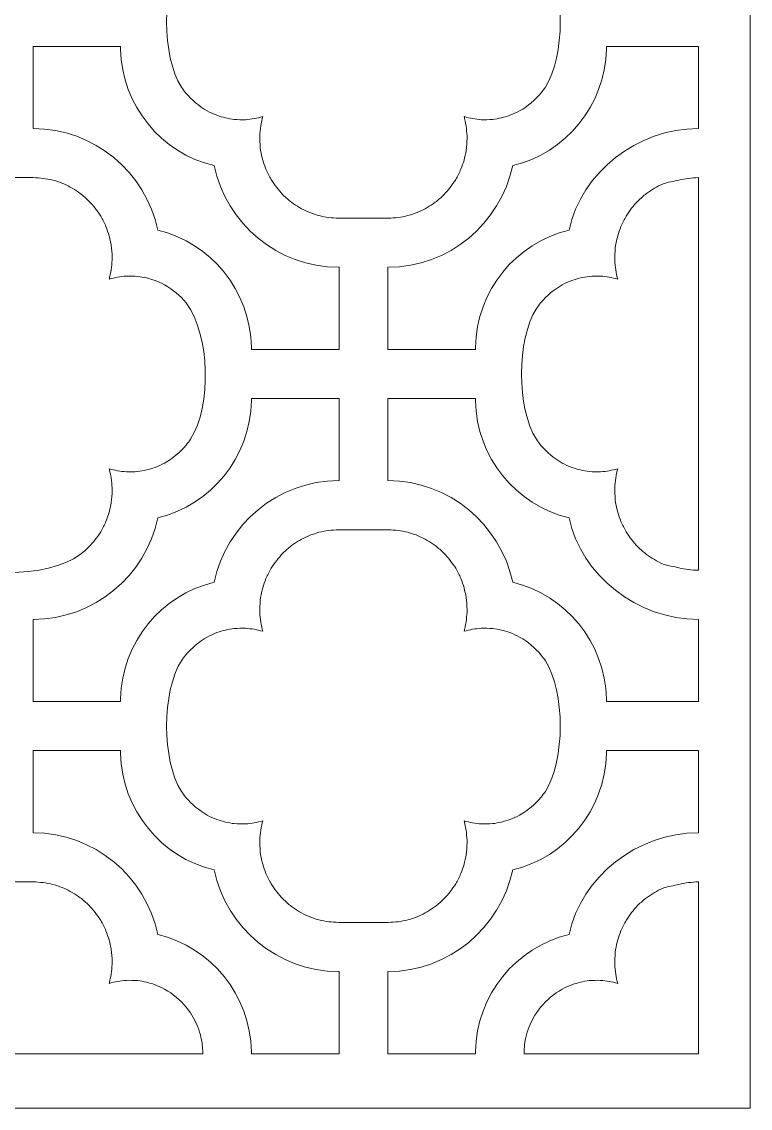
# Model space of a CAD drawing. Header units: centimetres. Extents: x 17.4 to 27.5, y -9.5 to 9.5.
# Drawn here: x 19.033 to 22.048, y -9.5 to -5.005 of the extents above; entities that cross this region are included whole.
import ezdxf

# ---------------------------------------------------------------- set-up
doc = ezdxf.new("R2010")
doc.units = ezdxf.units.CM
doc.header["$MEASUREMENT"] = 0
doc.layers.add('layer 1', color=7, linetype='Continuous')

msp = doc.modelspace()

# ---------------------------------------------------------------- linework, layer by layer
at = {"layer": 'layer 1', "color": 7, "lineweight": 9}
for points, knots in [([(17.37572, 9.5), (18.9331, 9.5), (20.4905, 9.5), (22.04787, 9.5), (22.04787, 9.5), (22.04787, 3.16666), (22.04787, -3.16667), (22.04787, -9.5), (22.04787, -9.5), (20.4905, -9.5), (18.9331, -9.5), (17.37572, -9.5), (17.37572, -9.5), (17.37572, -3.16667), (17.37572, 3.16666), (17.37572, 9.5)], [0, 0, 0, 0, 0.2, 0.2, 0.2, 0.2, 0.4, 0.4, 0.4, 0.4, 0.6, 0.6, 0.6, 0.6, 1, 1, 1, 1]), ([(21.20012, -4.73532), (21.20012, -4.73532), (21.20012, -4.73532), (21.20012, -4.73532), (21.20012, -4.73532), (21.19427, -4.72746), (21.18846, -4.7196), (21.18264, -4.71176), (21.18264, -4.71176), (21.15601, -4.6807), (21.1285, -4.6577), (21.09326, -4.63716), (21.09326, -4.63716), (21.08008, -4.63032), (21.06717, -4.62442), (21.05338, -4.61891), (21.05338, -4.61891), (21.02915, -4.61059), (21.00653, -4.60531), (20.98111, -4.60205), (20.98111, -4.60205), (20.96544, -4.60084), (20.95047, -4.60045), (20.93474, -4.60088), (20.93474, -4.60088), (20.90977, -4.60281), (20.88733, -4.60674), (20.86331, -4.6135), (20.86331, -4.6135), (20.8641, -4.61089), (20.86489, -4.60823), (20.86564, -4.60555), (20.86564, -4.60555), (20.87202, -4.5777), (20.87519, -4.55201), (20.87591, -4.52341), (20.87591, -4.52341), (20.87549, -4.50635), (20.87429, -4.49014), (20.87213, -4.47322), (20.87213, -4.47322), (20.86727, -4.44581), (20.86044, -4.42147), (20.8503, -4.39556), (20.8503, -4.39556), (20.84369, -4.38081), (20.83667, -4.36703), (20.82869, -4.35296), (20.82869, -4.35296), (20.81402, -4.32993), (20.79871, -4.31022), (20.78001, -4.29043), (20.78001, -4.29043), (20.76845, -4.27926), (20.75685, -4.26912), (20.74427, -4.25911), (20.74427, -4.25911), (20.72215, -4.24318), (20.7007, -4.23068), (20.67598, -4.21939), (20.67598, -4.21939), (20.66097, -4.21335), (20.64633, -4.20836), (20.6308, -4.20389), (20.6308, -4.20389), (20.60322, -4.19743), (20.57784, -4.19422), (20.54952, -4.19351), (20.54952, -4.19351), (20.5493, -4.19351), (20.54843, -4.19351), (20.54732, -4.19351), (20.54732, -4.19351), (20.54732, -4.19351), (20.34641, -4.19351), (20.34641, -4.19351), (20.34641, -4.19351), (20.34528, -4.19351), (20.34441, -4.19351), (20.34421, -4.19351), (20.34421, -4.19351), (20.31592, -4.19422), (20.29048, -4.19743), (20.26292, -4.20389), (20.26292, -4.20389), (20.24738, -4.20836), (20.23276, -4.21335), (20.21772, -4.21939), (20.21772, -4.21939), (20.19302, -4.23068), (20.17156, -4.24318), (20.14946, -4.25911), (20.14946, -4.25911), (20.13688, -4.26912), (20.12528, -4.27926), (20.1137, -4.29043), (20.1137, -4.29043), (20.09502, -4.31022), (20.07968, -4.32993), (20.06504, -4.35296), (20.06504, -4.35296), (20.05706, -4.36703), (20.05004, -4.38081), (20.04343, -4.39556), (20.04343, -4.39556), (20.03327, -4.42147), (20.02646, -4.44581), (20.0216, -4.47322), (20.0216, -4.47322), (20.01944, -4.49014), (20.01827, -4.50635), (20.01782, -4.52341), (20.01782, -4.52341), (20.01854, -4.55201), (20.02171, -4.5777), (20.02809, -4.60555), (20.02809, -4.60555), (20.02884, -4.60823), (20.02961, -4.61089), (20.03039, -4.6135), (20.03039, -4.6135), (20.00638, -4.60674), (19.98396, -4.60281), (19.95899, -4.60088), (19.95899, -4.60088), (19.94326, -4.60045), (19.92829, -4.60084), (19.91262, -4.60205), (19.91262, -4.60205), (19.8872, -4.60531), (19.86458, -4.61059), (19.84032, -4.61891), (19.84032, -4.61891), (19.82656, -4.62442), (19.81365, -4.63032), (19.80047, -4.63716), (19.80047, -4.63716), (19.76523, -4.6577), (19.73769, -4.6807), (19.71109, -4.71176), (19.71109, -4.71176), (19.70527, -4.7196), (19.69943, -4.72746), (19.69361, -4.73532), (19.69361, -4.73532), (19.61187, -4.86401), (19.61187, -5.14736), (19.69361, -5.27602), (19.69361, -5.27602), (19.69943, -5.28387), (19.70527, -5.29173), (19.71109, -5.29959), (19.71109, -5.29959), (19.73769, -5.33066), (19.76523, -5.35367), (19.80047, -5.37416), (19.80047, -5.37416), (19.81365, -5.38102), (19.82656, -5.38694), (19.84032, -5.39244), (19.84032, -5.39244), (19.86458, -5.40074), (19.8872, -5.40602), (19.91262, -5.40928), (19.91262, -5.40928), (19.92829, -5.41052), (19.94326, -5.41087), (19.95899, -5.41046), (19.95899, -5.41046), (19.98396, -5.40856), (20.00638, -5.40463), (20.03039, -5.39786), (20.03039, -5.39786), (20.02961, -5.40047), (20.02884, -5.40312), (20.02809, -5.40577), (20.02809, -5.40577), (20.02171, -5.43367), (20.01854, -5.45935), (20.01782, -5.48795), (20.01782, -5.48795), (20.01827, -5.50499), (20.01944, -5.52119), (20.0216, -5.53812), (20.0216, -5.53812), (20.02646, -5.56554), (20.03327, -5.58987), (20.04343, -5.61576), (20.04343, -5.61576), (20.05004, -5.63052), (20.05706, -5.64431), (20.06504, -5.65836), (20.06504, -5.65836), (20.07968, -5.68143), (20.09502, -5.70111), (20.1137, -5.72092), (20.1137, -5.72092), (20.12528, -5.73209), (20.13688, -5.74224), (20.14946, -5.75222), (20.14946, -5.75222), (20.17156, -5.76813), (20.19302, -5.78063), (20.21772, -5.79196), (20.21772, -5.79196), (20.23276, -5.79797), (20.24738, -5.80299), (20.26292, -5.80747), (20.26292, -5.80747), (20.29048, -5.81394), (20.31592, -5.81712), (20.34421, -5.81784), (20.34421, -5.81784), (20.34441, -5.81784), (20.34528, -5.81784), (20.34641, -5.81784), (20.34641, -5.81784), (20.34641, -5.81784), (20.54732, -5.81784), (20.54732, -5.81784), (20.54732, -5.81784), (20.54843, -5.81784), (20.5493, -5.81784), (20.54952, -5.81784), (20.54952, -5.81784), (20.57784, -5.81712), (20.60322, -5.81394), (20.6308, -5.80747), (20.6308, -5.80747), (20.64633, -5.80299), (20.66097, -5.79797), (20.67598, -5.79196), (20.67598, -5.79196), (20.7007, -5.78063), (20.72215, -5.76813), (20.74427, -5.75222), (20.74427, -5.75222), (20.75685, -5.74224), (20.76845, -5.73209), (20.78001, -5.72092), (20.78001, -5.72092), (20.79871, -5.70111), (20.81402, -5.68143), (20.82869, -5.65836), (20.82869, -5.65836), (20.83667, -5.64431), (20.84369, -5.63052), (20.8503, -5.61576), (20.8503, -5.61576), (20.86044, -5.58987), (20.86727, -5.56554), (20.87213, -5.53812), (20.87213, -5.53812), (20.87429, -5.52119), (20.87549, -5.50499), (20.87591, -5.48795), (20.87591, -5.48795), (20.87519, -5.45935), (20.87202, -5.43367), (20.86564, -5.40577), (20.86564, -5.40577), (20.86489, -5.40312), (20.8641, -5.40047), (20.86331, -5.39786), (20.86331, -5.39786), (20.88733, -5.40463), (20.90977, -5.40856), (20.93474, -5.41046), (20.93474, -5.41046), (20.95047, -5.41087), (20.96544, -5.41052), (20.98111, -5.40928), (20.98111, -5.40928), (21.00653, -5.40602), (21.02915, -5.40074), (21.05338, -5.39244), (21.05338, -5.39244), (21.06717, -5.38694), (21.08008, -5.38102), (21.09326, -5.37416), (21.09326, -5.37416), (21.1285, -5.35367), (21.15601, -5.33066), (21.18264, -5.29959), (21.18264, -5.29959), (21.18846, -5.29173), (21.19427, -5.28387), (21.20012, -5.27602), (21.20012, -5.27602), (21.28186, -5.14736), (21.28186, -4.86401), (21.20012, -4.73532)], [0, 0, 0, 0, 0.0135135, 0.0135135, 0.0135135, 0.0135135, 0.027027, 0.027027, 0.027027, 0.027027, 0.0405405, 0.0405405, 0.0405405, 0.0405405, 0.0540541, 0.0540541, 0.0540541, 0.0540541, 0.0675676, 0.0675676, 0.0675676, 0.0675676, 0.0810811, 0.0810811, 0.0810811, 0.0810811, 0.0945946, 0.0945946, 0.0945946, 0.0945946, 0.1081081, 0.1081081, 0.1081081, 0.1081081, 0.1216216, 0.1216216, 0.1216216, 0.1216216, 0.1351351, 0.1351351, 0.1351351, 0.1351351, 0.1486486, 0.1486486, 0.1486486, 0.1486486, 0.1621622, 0.1621622, 0.1621622, 0.1621622, 0.1756757, 0.1756757, 0.1756757, 0.1756757, 0.1891892, 0.1891892, 0.1891892, 0.1891892, 0.2027027, 0.2027027, 0.2027027, 0.2027027, 0.2162162, 0.2162162, 0.2162162, 0.2162162, 0.2297297, 0.2297297, 0.2297297, 0.2297297, 0.2432432, 0.2432432, 0.2432432, 0.2432432, 0.2567568, 0.2567568, 0.2567568, 0.2567568, 0.2702703, 0.2702703, 0.2702703, 0.2702703, 0.2837838, 0.2837838, 0.2837838, 0.2837838, 0.2972973, 0.2972973, 0.2972973, 0.2972973, 0.3108108, 0.3108108, 0.3108108, 0.3108108, 0.3243243, 0.3243243, 0.3243243, 0.3243243, 0.3378378, 0.3378378, 0.3378378, 0.3378378, 0.3513514, 0.3513514, 0.3513514, 0.3513514, 0.3648649, 0.3648649, 0.3648649, 0.3648649, 0.3783784, 0.3783784, 0.3783784, 0.3783784, 0.3918919, 0.3918919, 0.3918919, 0.3918919, 0.4054054, 0.4054054, 0.4054054, 0.4054054, 0.4189189, 0.4189189, 0.4189189, 0.4189189, 0.4324324, 0.4324324, 0.4324324, 0.4324324, 0.4459459, 0.4459459, 0.4459459, 0.4459459, 0.4594595, 0.4594595, 0.4594595, 0.4594595, 0.472973, 0.472973, 0.472973, 0.472973, 0.4864865, 0.4864865, 0.4864865, 0.4864865, 0.5, 0.5, 0.5, 0.5, 0.5135135, 0.5135135, 0.5135135, 0.5135135, 0.527027, 0.527027, 0.527027, 0.527027, 0.5405405, 0.5405405, 0.5405405, 0.5405405, 0.5540541, 0.5540541, 0.5540541, 0.5540541, 0.5675676, 0.5675676, 0.5675676, 0.5675676, 0.5810811, 0.5810811, 0.5810811, 0.5810811, 0.5945946, 0.5945946, 0.5945946, 0.5945946, 0.6081081, 0.6081081, 0.6081081, 0.6081081, 0.6216216, 0.6216216, 0.6216216, 0.6216216, 0.6351351, 0.6351351, 0.6351351, 0.6351351, 0.6486486, 0.6486486, 0.6486486, 0.6486486, 0.6621622, 0.6621622, 0.6621622, 0.6621622, 0.6756757, 0.6756757, 0.6756757, 0.6756757, 0.6891892, 0.6891892, 0.6891892, 0.6891892, 0.7027027, 0.7027027, 0.7027027, 0.7027027, 0.7162162, 0.7162162, 0.7162162, 0.7162162, 0.7297297, 0.7297297, 0.7297297, 0.7297297, 0.7432432, 0.7432432, 0.7432432, 0.7432432, 0.7567568, 0.7567568, 0.7567568, 0.7567568, 0.7702703, 0.7702703, 0.7702703, 0.7702703, 0.7837838, 0.7837838, 0.7837838, 0.7837838, 0.7972973, 0.7972973, 0.7972973, 0.7972973, 0.8108108, 0.8108108, 0.8108108, 0.8108108, 0.8243243, 0.8243243, 0.8243243, 0.8243243, 0.8378378, 0.8378378, 0.8378378, 0.8378378, 0.8513514, 0.8513514, 0.8513514, 0.8513514, 0.8648649, 0.8648649, 0.8648649, 0.8648649, 0.8783784, 0.8783784, 0.8783784, 0.8783784, 0.8918919, 0.8918919, 0.8918919, 0.8918919, 0.9054054, 0.9054054, 0.9054054, 0.9054054, 0.9189189, 0.9189189, 0.9189189, 0.9189189, 0.9324324, 0.9324324, 0.9324324, 0.9324324, 0.9459459, 0.9459459, 0.9459459, 0.9459459, 0.9594595, 0.9594595, 0.9594595, 0.9594595, 0.972973, 0.972973, 0.972973, 0.972973, 1, 1, 1, 1]), ([(19.44127, -5.10721), (19.44127, -5.10721), (19.44127, -5.10721), (19.44127, -5.10721), (19.44127, -5.10721), (19.32066, -5.10721), (19.20007, -5.10721), (19.07946, -5.10721), (19.07946, -5.10721), (19.07946, -5.22048), (19.07946, -5.33374), (19.07946, -5.44701), (19.07946, -5.44701), (19.08006, -5.44701), (19.08044, -5.44701), (19.08054, -5.44701), (19.08054, -5.44701), (19.33277, -5.44701), (19.54455, -5.62761), (19.59593, -5.86738), (19.59593, -5.86738), (19.81482, -5.91934), (19.97932, -6.11681), (19.98344, -6.35255), (19.98344, -6.35255), (19.98347, -6.35372), (19.98349, -6.35709), (19.98349, -6.3608), (19.98349, -6.3608), (20.10446, -6.3608), (20.22545, -6.3608), (20.34641, -6.3608), (20.34641, -6.3608), (20.34641, -6.24754), (20.34641, -6.13425), (20.34641, -6.02095), (20.34641, -6.02095), (20.34528, -6.02095), (20.34441, -6.02095), (20.34421, -6.02095), (20.34421, -6.02095), (20.09199, -6.02095), (19.88018, -5.84038), (19.8288, -5.60059), (19.8288, -5.60059), (19.61084, -5.54883), (19.4468, -5.35285), (19.44137, -5.11839), (19.44137, -5.11839), (19.44132, -5.11652), (19.44129, -5.11185), (19.44127, -5.10721)], [0, 0, 0, 0, 0.0714286, 0.0714286, 0.0714286, 0.0714286, 0.1428571, 0.1428571, 0.1428571, 0.1428571, 0.2142857, 0.2142857, 0.2142857, 0.2142857, 0.2857143, 0.2857143, 0.2857143, 0.2857143, 0.3571429, 0.3571429, 0.3571429, 0.3571429, 0.4285714, 0.4285714, 0.4285714, 0.4285714, 0.5, 0.5, 0.5, 0.5, 0.5714286, 0.5714286, 0.5714286, 0.5714286, 0.6428571, 0.6428571, 0.6428571, 0.6428571, 0.7142857, 0.7142857, 0.7142857, 0.7142857, 0.7857143, 0.7857143, 0.7857143, 0.7857143, 0.8571429, 0.8571429, 0.8571429, 0.8571429, 1, 1, 1, 1]), ([(21.45246, -5.10721), (21.45246, -5.10721), (21.45246, -5.10721), (21.45246, -5.10721), (21.45246, -5.10721), (21.57964, -5.10721), (21.70683, -5.10721), (21.83403, -5.10721), (21.83403, -5.10721), (21.83403, -5.22048), (21.83403, -5.33374), (21.83403, -5.44701), (21.83403, -5.44701), (21.83343, -5.44701), (21.83303, -5.44701), (21.83295, -5.44701), (21.83295, -5.44701), (21.58074, -5.44701), (21.34918, -5.62761), (21.29778, -5.86738), (21.29778, -5.86738), (21.07891, -5.91934), (20.91441, -6.11681), (20.91029, -6.35255), (20.91029, -6.35255), (20.91026, -6.35372), (20.91022, -6.35709), (20.91022, -6.3608), (20.91022, -6.3608), (20.78924, -6.3608), (20.66828, -6.3608), (20.54732, -6.3608), (20.54732, -6.3608), (20.54732, -6.24754), (20.54732, -6.13425), (20.54732, -6.02095), (20.54732, -6.02095), (20.54843, -6.02095), (20.5493, -6.02095), (20.54952, -6.02095), (20.54952, -6.02095), (20.80174, -6.02095), (21.01353, -5.84038), (21.06493, -5.60059), (21.06493, -5.60059), (21.28289, -5.54883), (21.44693, -5.35285), (21.45236, -5.11839), (21.45236, -5.11839), (21.45241, -5.11652), (21.45243, -5.11185), (21.45246, -5.10721)], [0, 0, 0, 0, 0.0714286, 0.0714286, 0.0714286, 0.0714286, 0.1428571, 0.1428571, 0.1428571, 0.1428571, 0.2142857, 0.2142857, 0.2142857, 0.2142857, 0.2857143, 0.2857143, 0.2857143, 0.2857143, 0.3571429, 0.3571429, 0.3571429, 0.3571429, 0.4285714, 0.4285714, 0.4285714, 0.4285714, 0.5, 0.5, 0.5, 0.5, 0.5714286, 0.5714286, 0.5714286, 0.5714286, 0.6428571, 0.6428571, 0.6428571, 0.6428571, 0.7142857, 0.7142857, 0.7142857, 0.7142857, 0.7857143, 0.7857143, 0.7857143, 0.7857143, 0.8571429, 0.8571429, 0.8571429, 0.8571429, 1, 1, 1, 1]), ([(18.22463, -6.19194), (18.22463, -6.19194), (18.22463, -6.19194), (18.22463, -6.19194), (18.22463, -6.19194), (18.23046, -6.18409), (18.23627, -6.17623), (18.24209, -6.16838), (18.24209, -6.16838), (18.26872, -6.13733), (18.29623, -6.11432), (18.33147, -6.09382), (18.33147, -6.09382), (18.34465, -6.08694), (18.35756, -6.08105), (18.37135, -6.07553), (18.37135, -6.07553), (18.39557, -6.06722), (18.4182, -6.06197), (18.44361, -6.05868), (18.44361, -6.05868), (18.45932, -6.05747), (18.47427, -6.05709), (18.48999, -6.0575), (18.48999, -6.0575), (18.51496, -6.05944), (18.5374, -6.06337), (18.56142, -6.07013), (18.56142, -6.07013), (18.56063, -6.06752), (18.55983, -6.06487), (18.55909, -6.06219), (18.55909, -6.06219), (18.5527, -6.03432), (18.54954, -6.00864), (18.54882, -5.98004), (18.54882, -5.98004), (18.54927, -5.96299), (18.55047, -5.9468), (18.55259, -5.92987), (18.55259, -5.92987), (18.55746, -5.90245), (18.56429, -5.87811), (18.57444, -5.8522), (18.57444, -5.8522), (18.58103, -5.83744), (18.58805, -5.82365), (18.59606, -5.8096), (18.59606, -5.8096), (18.61071, -5.78656), (18.62602, -5.76688), (18.64471, -5.74706), (18.64471, -5.74706), (18.65628, -5.7359), (18.66788, -5.72575), (18.68046, -5.71573), (18.68046, -5.71573), (18.70258, -5.69983), (18.72403, -5.68733), (18.74875, -5.67603), (18.74875, -5.67603), (18.76377, -5.67002), (18.77839, -5.665), (18.79392, -5.66052), (18.79392, -5.66052), (18.82152, -5.65405), (18.84692, -5.65085), (18.87521, -5.65015), (18.87521, -5.65015), (18.87535, -5.65015), (18.87616, -5.65015), (18.87744, -5.65015), (18.87744, -5.65015), (18.87744, -5.65015), (19.07946, -5.65015), (19.07946, -5.65015), (19.07946, -5.65015), (19.08006, -5.65015), (19.08044, -5.65015), (19.08054, -5.65015), (19.08054, -5.65015), (19.10883, -5.65085), (19.13425, -5.65405), (19.1618, -5.66052), (19.1618, -5.66052), (19.17736, -5.665), (19.19197, -5.67002), (19.20701, -5.67603), (19.20701, -5.67603), (19.23173, -5.68733), (19.25318, -5.69983), (19.2753, -5.71573), (19.2753, -5.71573), (19.28788, -5.72575), (19.29945, -5.7359), (19.31104, -5.74706), (19.31104, -5.74706), (19.32972, -5.76688), (19.34506, -5.78656), (19.35969, -5.8096), (19.35969, -5.8096), (19.3677, -5.82365), (19.37469, -5.83744), (19.38133, -5.8522), (19.38133, -5.8522), (19.39145, -5.87811), (19.39827, -5.90245), (19.40316, -5.92987), (19.40316, -5.92987), (19.40529, -5.9468), (19.40649, -5.96299), (19.40692, -5.98004), (19.40692, -5.98004), (19.40619, -6.00864), (19.40305, -6.03432), (19.39664, -6.06219), (19.39664, -6.06219), (19.39589, -6.06487), (19.39513, -6.06752), (19.39434, -6.07013), (19.39434, -6.07013), (19.41833, -6.06337), (19.44078, -6.05944), (19.46575, -6.0575), (19.46575, -6.0575), (19.4815, -6.05709), (19.49646, -6.05747), (19.51214, -6.05868), (19.51214, -6.05868), (19.53753, -6.06197), (19.56015, -6.06722), (19.58441, -6.07553), (19.58441, -6.07553), (19.5982, -6.08105), (19.61111, -6.08694), (19.62429, -6.09382), (19.62429, -6.09382), (19.65953, -6.11432), (19.68704, -6.13733), (19.71367, -6.16838), (19.71367, -6.16838), (19.81229, -6.30157), (19.81947, -6.5937), (19.73112, -6.73275), (19.73112, -6.73275), (19.7253, -6.74061), (19.71949, -6.74849), (19.71367, -6.75635), (19.71367, -6.75635), (19.68704, -6.7874), (19.65953, -6.81038), (19.62429, -6.83091), (19.62429, -6.83091), (19.61111, -6.83772), (19.5982, -6.84365), (19.58441, -6.84916), (19.58441, -6.84916), (19.56015, -6.85748), (19.53753, -6.86273), (19.51214, -6.86601), (19.51214, -6.86601), (19.49646, -6.86723), (19.4815, -6.86761), (19.46575, -6.86721), (19.46575, -6.86721), (19.44078, -6.86526), (19.41833, -6.86133), (19.39434, -6.85457), (19.39434, -6.85457), (19.39513, -6.85718), (19.39589, -6.85983), (19.39664, -6.8625), (19.39664, -6.8625), (19.40305, -6.89037), (19.40619, -6.91606), (19.40692, -6.94466), (19.40692, -6.94466), (19.40649, -6.96172), (19.40529, -6.9779), (19.40316, -6.99482), (19.40316, -6.99482), (19.39827, -7.02225), (19.39145, -7.04657), (19.38133, -7.07249), (19.38133, -7.07249), (19.37469, -7.08728), (19.3677, -7.10104), (19.35969, -7.1151), (19.35969, -7.1151), (19.34506, -7.13814), (19.32972, -7.15782), (19.31104, -7.17764), (19.31104, -7.17764), (19.29945, -7.18882), (19.28788, -7.19898), (19.2753, -7.20896), (19.2753, -7.20896), (19.13607, -7.30913), (18.81964, -7.30913), (18.68046, -7.20896), (18.68046, -7.20896), (18.66788, -7.19898), (18.65628, -7.18882), (18.64471, -7.17764), (18.64471, -7.17764), (18.62602, -7.15782), (18.61071, -7.13814), (18.59606, -7.1151), (18.59606, -7.1151), (18.58805, -7.10104), (18.58103, -7.08728), (18.57444, -7.07249), (18.57444, -7.07249), (18.56429, -7.04657), (18.55746, -7.02225), (18.55259, -6.99482), (18.55259, -6.99482), (18.55047, -6.9779), (18.54927, -6.96172), (18.54882, -6.94466), (18.54882, -6.94466), (18.54954, -6.91606), (18.5527, -6.89037), (18.55909, -6.8625), (18.55909, -6.8625), (18.55983, -6.85983), (18.56063, -6.85718), (18.56142, -6.85457), (18.56142, -6.85457), (18.5374, -6.86133), (18.51496, -6.86526), (18.48999, -6.86721), (18.48999, -6.86721), (18.47427, -6.86761), (18.45932, -6.86723), (18.44361, -6.86601), (18.44361, -6.86601), (18.4182, -6.86273), (18.39557, -6.85748), (18.37135, -6.84916), (18.37135, -6.84916), (18.35756, -6.84365), (18.34465, -6.83772), (18.33147, -6.83091), (18.33147, -6.83091), (18.1307, -6.71398), (18.11191, -6.3694), (18.22463, -6.19194)], [0, 0, 0, 0, 0.015873, 0.015873, 0.015873, 0.015873, 0.031746, 0.031746, 0.031746, 0.031746, 0.047619, 0.047619, 0.047619, 0.047619, 0.0634921, 0.0634921, 0.0634921, 0.0634921, 0.0793651, 0.0793651, 0.0793651, 0.0793651, 0.0952381, 0.0952381, 0.0952381, 0.0952381, 0.1111111, 0.1111111, 0.1111111, 0.1111111, 0.1269841, 0.1269841, 0.1269841, 0.1269841, 0.1428571, 0.1428571, 0.1428571, 0.1428571, 0.1587302, 0.1587302, 0.1587302, 0.1587302, 0.1746032, 0.1746032, 0.1746032, 0.1746032, 0.1904762, 0.1904762, 0.1904762, 0.1904762, 0.2063492, 0.2063492, 0.2063492, 0.2063492, 0.2222222, 0.2222222, 0.2222222, 0.2222222, 0.2380952, 0.2380952, 0.2380952, 0.2380952, 0.2539683, 0.2539683, 0.2539683, 0.2539683, 0.2698413, 0.2698413, 0.2698413, 0.2698413, 0.2857143, 0.2857143, 0.2857143, 0.2857143, 0.3015873, 0.3015873, 0.3015873, 0.3015873, 0.3174603, 0.3174603, 0.3174603, 0.3174603, 0.3333333, 0.3333333, 0.3333333, 0.3333333, 0.3492063, 0.3492063, 0.3492063, 0.3492063, 0.3650794, 0.3650794, 0.3650794, 0.3650794, 0.3809524, 0.3809524, 0.3809524, 0.3809524, 0.3968254, 0.3968254, 0.3968254, 0.3968254, 0.4126984, 0.4126984, 0.4126984, 0.4126984, 0.4285714, 0.4285714, 0.4285714, 0.4285714, 0.4444444, 0.4444444, 0.4444444, 0.4444444, 0.4603175, 0.4603175, 0.4603175, 0.4603175, 0.4761905, 0.4761905, 0.4761905, 0.4761905, 0.4920635, 0.4920635, 0.4920635, 0.4920635, 0.5079365, 0.5079365, 0.5079365, 0.5079365, 0.5238095, 0.5238095, 0.5238095, 0.5238095, 0.5396825, 0.5396825, 0.5396825, 0.5396825, 0.5555556, 0.5555556, 0.5555556, 0.5555556, 0.5714286, 0.5714286, 0.5714286, 0.5714286, 0.5873016, 0.5873016, 0.5873016, 0.5873016, 0.6031746, 0.6031746, 0.6031746, 0.6031746, 0.6190476, 0.6190476, 0.6190476, 0.6190476, 0.6349206, 0.6349206, 0.6349206, 0.6349206, 0.6507937, 0.6507937, 0.6507937, 0.6507937, 0.6666667, 0.6666667, 0.6666667, 0.6666667, 0.6825397, 0.6825397, 0.6825397, 0.6825397, 0.6984127, 0.6984127, 0.6984127, 0.6984127, 0.7142857, 0.7142857, 0.7142857, 0.7142857, 0.7301587, 0.7301587, 0.7301587, 0.7301587, 0.7460317, 0.7460317, 0.7460317, 0.7460317, 0.7619048, 0.7619048, 0.7619048, 0.7619048, 0.7777778, 0.7777778, 0.7777778, 0.7777778, 0.7936508, 0.7936508, 0.7936508, 0.7936508, 0.8095238, 0.8095238, 0.8095238, 0.8095238, 0.8253968, 0.8253968, 0.8253968, 0.8253968, 0.8412698, 0.8412698, 0.8412698, 0.8412698, 0.8571429, 0.8571429, 0.8571429, 0.8571429, 0.8730159, 0.8730159, 0.8730159, 0.8730159, 0.8888889, 0.8888889, 0.8888889, 0.8888889, 0.9047619, 0.9047619, 0.9047619, 0.9047619, 0.9206349, 0.9206349, 0.9206349, 0.9206349, 0.9365079, 0.9365079, 0.9365079, 0.9365079, 0.952381, 0.952381, 0.952381, 0.952381, 0.968254, 0.968254, 0.968254, 0.968254, 1, 1, 1, 1]), ([(21.83403, -5.65015), (21.83403, -5.65015), (21.83403, -5.65015), (21.83403, -5.65015), (21.83403, -5.65015), (21.83343, -5.65015), (21.83303, -5.65015), (21.83295, -5.65015), (21.83295, -5.65015), (21.80468, -5.65085), (21.77927, -5.65405), (21.75168, -5.66052), (21.75168, -5.66052), (21.73614, -5.665), (21.70176, -5.67002), (21.68672, -5.67603), (21.68672, -5.67603), (21.66199, -5.68733), (21.64053, -5.69983), (21.61843, -5.71573), (21.61843, -5.71573), (21.60585, -5.72575), (21.59428, -5.7359), (21.5827, -5.74706), (21.5827, -5.74706), (21.56397, -5.76688), (21.54867, -5.78656), (21.53404, -5.8096), (21.53404, -5.8096), (21.52601, -5.82365), (21.51902, -5.83744), (21.5124, -5.8522), (21.5124, -5.8522), (21.50227, -5.87811), (21.49545, -5.90245), (21.49057, -5.92987), (21.49057, -5.92987), (21.48844, -5.9468), (21.48724, -5.96299), (21.48679, -5.98004), (21.48679, -5.98004), (21.48754, -6.00864), (21.49068, -6.03432), (21.49706, -6.06219), (21.49706, -6.06219), (21.49782, -6.06487), (21.49858, -6.06752), (21.49938, -6.07013), (21.49938, -6.07013), (21.47539, -6.06337), (21.45295, -6.05944), (21.42795, -6.0575), (21.42795, -6.0575), (21.41223, -6.05709), (21.39727, -6.05747), (21.38159, -6.05868), (21.38159, -6.05868), (21.3562, -6.06197), (21.33358, -6.06722), (21.30932, -6.07553), (21.30932, -6.07553), (21.29553, -6.08105), (21.28262, -6.08694), (21.26944, -6.09382), (21.26944, -6.09382), (21.2342, -6.11432), (21.20669, -6.13733), (21.18006, -6.16838), (21.18006, -6.16838), (21.17424, -6.17623), (21.16843, -6.18409), (21.16261, -6.19194), (21.16261, -6.19194), (21.08103, -6.32033), (21.08103, -6.60436), (21.16261, -6.73275), (21.16261, -6.73275), (21.16843, -6.74061), (21.17424, -6.74849), (21.18006, -6.75635), (21.18006, -6.75635), (21.20669, -6.7874), (21.2342, -6.81038), (21.26944, -6.83091), (21.26944, -6.83091), (21.28262, -6.83772), (21.29553, -6.84365), (21.30932, -6.84916), (21.30932, -6.84916), (21.33358, -6.85748), (21.3562, -6.86273), (21.38159, -6.86601), (21.38159, -6.86601), (21.39727, -6.86723), (21.41223, -6.86761), (21.42795, -6.86721), (21.42795, -6.86721), (21.45295, -6.86526), (21.47539, -6.86133), (21.49938, -6.85457), (21.49938, -6.85457), (21.49858, -6.85718), (21.49782, -6.85983), (21.49706, -6.8625), (21.49706, -6.8625), (21.49068, -6.89037), (21.48754, -6.91606), (21.48679, -6.94466), (21.48679, -6.94466), (21.48724, -6.96172), (21.48844, -6.9779), (21.49057, -6.99482), (21.49057, -6.99482), (21.49545, -7.02225), (21.50227, -7.04657), (21.5124, -7.07249), (21.5124, -7.07249), (21.51902, -7.08728), (21.52601, -7.10104), (21.53404, -7.1151), (21.53404, -7.1151), (21.54867, -7.13814), (21.56397, -7.15782), (21.5827, -7.17764), (21.5827, -7.17764), (21.59428, -7.18882), (21.60585, -7.19898), (21.61843, -7.20896), (21.61843, -7.20896), (21.64053, -7.22489), (21.66199, -7.23737), (21.68672, -7.2487), (21.68672, -7.2487), (21.70176, -7.25471), (21.73614, -7.25973), (21.75168, -7.26421), (21.75168, -7.26421), (21.77927, -7.27065), (21.80468, -7.27385), (21.83295, -7.27457), (21.83295, -7.27457), (21.83303, -7.27457), (21.83343, -7.27457), (21.83403, -7.27456), (21.83403, -7.27456), (21.83403, -6.73309), (21.83403, -6.19161), (21.83403, -5.65015)], [0, 0, 0, 0, 0.0263158, 0.0263158, 0.0263158, 0.0263158, 0.0526316, 0.0526316, 0.0526316, 0.0526316, 0.0789474, 0.0789474, 0.0789474, 0.0789474, 0.1052632, 0.1052632, 0.1052632, 0.1052632, 0.1315789, 0.1315789, 0.1315789, 0.1315789, 0.1578947, 0.1578947, 0.1578947, 0.1578947, 0.1842105, 0.1842105, 0.1842105, 0.1842105, 0.2105263, 0.2105263, 0.2105263, 0.2105263, 0.2368421, 0.2368421, 0.2368421, 0.2368421, 0.2631579, 0.2631579, 0.2631579, 0.2631579, 0.2894737, 0.2894737, 0.2894737, 0.2894737, 0.3157895, 0.3157895, 0.3157895, 0.3157895, 0.3421053, 0.3421053, 0.3421053, 0.3421053, 0.3684211, 0.3684211, 0.3684211, 0.3684211, 0.3947368, 0.3947368, 0.3947368, 0.3947368, 0.4210526, 0.4210526, 0.4210526, 0.4210526, 0.4473684, 0.4473684, 0.4473684, 0.4473684, 0.4736842, 0.4736842, 0.4736842, 0.4736842, 0.5, 0.5, 0.5, 0.5, 0.5263158, 0.5263158, 0.5263158, 0.5263158, 0.5526316, 0.5526316, 0.5526316, 0.5526316, 0.5789474, 0.5789474, 0.5789474, 0.5789474, 0.6052632, 0.6052632, 0.6052632, 0.6052632, 0.6315789, 0.6315789, 0.6315789, 0.6315789, 0.6578947, 0.6578947, 0.6578947, 0.6578947, 0.6842105, 0.6842105, 0.6842105, 0.6842105, 0.7105263, 0.7105263, 0.7105263, 0.7105263, 0.7368421, 0.7368421, 0.7368421, 0.7368421, 0.7631579, 0.7631579, 0.7631579, 0.7631579, 0.7894737, 0.7894737, 0.7894737, 0.7894737, 0.8157895, 0.8157895, 0.8157895, 0.8157895, 0.8421053, 0.8421053, 0.8421053, 0.8421053, 0.8684211, 0.8684211, 0.8684211, 0.8684211, 0.8947368, 0.8947368, 0.8947368, 0.8947368, 0.9210526, 0.9210526, 0.9210526, 0.9210526, 0.9473684, 0.9473684, 0.9473684, 0.9473684, 1, 1, 1, 1]), ([(19.44127, -7.81749), (19.44127, -7.81749), (19.44127, -7.81749), (19.44127, -7.81749), (19.44127, -7.81749), (19.32066, -7.81749), (19.20007, -7.81749), (19.07946, -7.81749), (19.07946, -7.81749), (19.07946, -7.70423), (19.07946, -7.59096), (19.07946, -7.47769), (19.07946, -7.47769), (19.08006, -7.47769), (19.08044, -7.47769), (19.08054, -7.47769), (19.08054, -7.47769), (19.33277, -7.47769), (19.54455, -7.29712), (19.59593, -7.05733), (19.59593, -7.05733), (19.81482, -7.00534), (19.97932, -6.80792), (19.98344, -6.57217), (19.98344, -6.57217), (19.98347, -6.57099), (19.98349, -6.56764), (19.98349, -6.5639), (19.98349, -6.5639), (20.10446, -6.5639), (20.22545, -6.5639), (20.34641, -6.5639), (20.34641, -6.5639), (20.34641, -6.67719), (20.34641, -6.79043), (20.34641, -6.90375), (20.34641, -6.90375), (20.34528, -6.90375), (20.34441, -6.90372), (20.34421, -6.90372), (20.34421, -6.90372), (20.09199, -6.90372), (19.88018, -7.08433), (19.8288, -7.32412), (19.8288, -7.32412), (19.61084, -7.3759), (19.4468, -7.57185), (19.44137, -7.8063), (19.44137, -7.8063), (19.44132, -7.80819), (19.44129, -7.81283), (19.44127, -7.81749)], [0, 0, 0, 0, 0.0714286, 0.0714286, 0.0714286, 0.0714286, 0.1428571, 0.1428571, 0.1428571, 0.1428571, 0.2142857, 0.2142857, 0.2142857, 0.2142857, 0.2857143, 0.2857143, 0.2857143, 0.2857143, 0.3571429, 0.3571429, 0.3571429, 0.3571429, 0.4285714, 0.4285714, 0.4285714, 0.4285714, 0.5, 0.5, 0.5, 0.5, 0.5714286, 0.5714286, 0.5714286, 0.5714286, 0.6428571, 0.6428571, 0.6428571, 0.6428571, 0.7142857, 0.7142857, 0.7142857, 0.7142857, 0.7857143, 0.7857143, 0.7857143, 0.7857143, 0.8571429, 0.8571429, 0.8571429, 0.8571429, 1, 1, 1, 1]), ([(21.45246, -7.81749), (21.45246, -7.81749), (21.45246, -7.81749), (21.45246, -7.81749), (21.45246, -7.81749), (21.57964, -7.81749), (21.70683, -7.81749), (21.83403, -7.81749), (21.83403, -7.81749), (21.83403, -7.70423), (21.83403, -7.59096), (21.83403, -7.47769), (21.83403, -7.47769), (21.83343, -7.47769), (21.83303, -7.47769), (21.83295, -7.47769), (21.83295, -7.47769), (21.58074, -7.47769), (21.34918, -7.29712), (21.29778, -7.05733), (21.29778, -7.05733), (21.07891, -7.00534), (20.91441, -6.80792), (20.91029, -6.57217), (20.91029, -6.57217), (20.91026, -6.57099), (20.91022, -6.56764), (20.91022, -6.5639), (20.91022, -6.5639), (20.78924, -6.5639), (20.66828, -6.5639), (20.54732, -6.5639), (20.54732, -6.5639), (20.54732, -6.67719), (20.54732, -6.79043), (20.54732, -6.90375), (20.54732, -6.90375), (20.54843, -6.90375), (20.5493, -6.90372), (20.54952, -6.90372), (20.54952, -6.90372), (20.80174, -6.90372), (21.01353, -7.08433), (21.06493, -7.32412), (21.06493, -7.32412), (21.28289, -7.3759), (21.44693, -7.57185), (21.45236, -7.8063), (21.45236, -7.8063), (21.45241, -7.80819), (21.45243, -7.81283), (21.45246, -7.81749)], [0, 0, 0, 0, 0.0714286, 0.0714286, 0.0714286, 0.0714286, 0.1428571, 0.1428571, 0.1428571, 0.1428571, 0.2142857, 0.2142857, 0.2142857, 0.2142857, 0.2857143, 0.2857143, 0.2857143, 0.2857143, 0.3571429, 0.3571429, 0.3571429, 0.3571429, 0.4285714, 0.4285714, 0.4285714, 0.4285714, 0.5, 0.5, 0.5, 0.5, 0.5714286, 0.5714286, 0.5714286, 0.5714286, 0.6428571, 0.6428571, 0.6428571, 0.6428571, 0.7142857, 0.7142857, 0.7142857, 0.7142857, 0.7857143, 0.7857143, 0.7857143, 0.7857143, 0.8571429, 0.8571429, 0.8571429, 0.8571429, 1, 1, 1, 1]), ([(20.34641, -7.10689), (20.34641, -7.10689), (20.34641, -7.10689), (20.34641, -7.10689), (20.34641, -7.10689), (20.34528, -7.10689), (20.34441, -7.10686), (20.34421, -7.10686), (20.34421, -7.10686), (20.31592, -7.1076), (20.29048, -7.11077), (20.26292, -7.11724), (20.26292, -7.11724), (20.24738, -7.12171), (20.23276, -7.12673), (20.21772, -7.13273), (20.21772, -7.13273), (20.19302, -7.14406), (20.17156, -7.15656), (20.14946, -7.17247), (20.14946, -7.17247), (20.13688, -7.18247), (20.12528, -7.19263), (20.1137, -7.20378), (20.1137, -7.20378), (20.09502, -7.2236), (20.07968, -7.2433), (20.06504, -7.26634), (20.06504, -7.26634), (20.05706, -7.28037), (20.05004, -7.29417), (20.04343, -7.30894), (20.04343, -7.30894), (20.03327, -7.33485), (20.02646, -7.35918), (20.0216, -7.3866), (20.0216, -7.3866), (20.01944, -7.40352), (20.01827, -7.41973), (20.01782, -7.43676), (20.01782, -7.43676), (20.01854, -7.46536), (20.02171, -7.49108), (20.02809, -7.51893), (20.02809, -7.51893), (20.02884, -7.52158), (20.02961, -7.52424), (20.03039, -7.52687), (20.03039, -7.52687), (20.00638, -7.5201), (19.98396, -7.51617), (19.95899, -7.51424), (19.95899, -7.51424), (19.94326, -7.51383), (19.92829, -7.51421), (19.91262, -7.51541), (19.91262, -7.51541), (19.8872, -7.51869), (19.86458, -7.52394), (19.84032, -7.53229), (19.84032, -7.53229), (19.82656, -7.53779), (19.81365, -7.5437), (19.80047, -7.55054), (19.80047, -7.55054), (19.76523, -7.57104), (19.73769, -7.59405), (19.71109, -7.6251), (19.71109, -7.6251), (19.70527, -7.63296), (19.69943, -7.64082), (19.69361, -7.64865), (19.69361, -7.64865), (19.61187, -7.77734), (19.61187, -8.0607), (19.69361, -8.18939), (19.69361, -8.18939), (19.69943, -8.19725), (19.70527, -8.20511), (19.71109, -8.21297), (19.71109, -8.21297), (19.73769, -8.24403), (19.76523, -8.26699), (19.80047, -8.28754), (19.80047, -8.28754), (19.81365, -8.29438), (19.82656, -8.30029), (19.84032, -8.30579), (19.84032, -8.30579), (19.86458, -8.31412), (19.8872, -8.31937), (19.91262, -8.32266), (19.91262, -8.32266), (19.92829, -8.32387), (19.94326, -8.32425), (19.95899, -8.32384), (19.95899, -8.32384), (19.98396, -8.3219), (20.00638, -8.31797), (20.03039, -8.31121), (20.03039, -8.31121), (20.02961, -8.31382), (20.02884, -8.31647), (20.02809, -8.31915), (20.02809, -8.31915), (20.02171, -8.347), (20.01854, -8.37269), (20.01782, -8.4013), (20.01782, -8.4013), (20.01827, -8.41835), (20.01944, -8.43454), (20.0216, -8.45148), (20.0216, -8.45148), (20.02646, -8.47889), (20.03327, -8.5032), (20.04343, -8.52913), (20.04343, -8.52913), (20.05004, -8.5439), (20.05706, -8.55769), (20.06504, -8.57174), (20.06504, -8.57174), (20.07968, -8.59478), (20.09502, -8.61446), (20.1137, -8.63426), (20.1137, -8.63426), (20.12528, -8.64547), (20.13688, -8.65561), (20.14946, -8.6656), (20.14946, -8.6656), (20.17156, -8.68151), (20.19302, -8.69401), (20.21772, -8.70534), (20.21772, -8.70534), (20.23276, -8.71135), (20.24738, -8.71637), (20.26292, -8.72084), (20.26292, -8.72084), (20.29048, -8.72729), (20.31592, -8.73047), (20.34421, -8.73122), (20.34421, -8.73122), (20.34441, -8.73122), (20.34528, -8.73119), (20.34641, -8.73119), (20.34641, -8.73119), (20.34641, -8.73119), (20.54732, -8.73119), (20.54732, -8.73119), (20.54732, -8.73119), (20.54843, -8.73119), (20.5493, -8.73122), (20.54952, -8.73122), (20.54952, -8.73122), (20.57784, -8.73047), (20.60322, -8.72729), (20.6308, -8.72084), (20.6308, -8.72084), (20.64633, -8.71637), (20.66097, -8.71135), (20.67598, -8.70534), (20.67598, -8.70534), (20.7007, -8.69401), (20.72215, -8.68151), (20.74427, -8.6656), (20.74427, -8.6656), (20.75685, -8.65561), (20.76845, -8.64547), (20.78001, -8.63426), (20.78001, -8.63426), (20.79871, -8.61446), (20.81402, -8.59478), (20.82869, -8.57174), (20.82869, -8.57174), (20.83667, -8.55769), (20.84369, -8.5439), (20.8503, -8.52913), (20.8503, -8.52913), (20.86044, -8.5032), (20.86727, -8.47889), (20.87213, -8.45148), (20.87213, -8.45148), (20.87429, -8.43454), (20.87549, -8.41835), (20.87591, -8.4013), (20.87591, -8.4013), (20.87519, -8.37269), (20.87202, -8.347), (20.86564, -8.31915), (20.86564, -8.31915), (20.86489, -8.31647), (20.8641, -8.31382), (20.86331, -8.31121), (20.86331, -8.31121), (20.88733, -8.31797), (20.90977, -8.3219), (20.93474, -8.32384), (20.93474, -8.32384), (20.95047, -8.32425), (20.96544, -8.32387), (20.98111, -8.32266), (20.98111, -8.32266), (21.00653, -8.31937), (21.02915, -8.31412), (21.05338, -8.30579), (21.05338, -8.30579), (21.06717, -8.30029), (21.08008, -8.29438), (21.09326, -8.28754), (21.09326, -8.28754), (21.1285, -8.26699), (21.15601, -8.24403), (21.18264, -8.21297), (21.18264, -8.21297), (21.18846, -8.20511), (21.19427, -8.19725), (21.20012, -8.18939), (21.20012, -8.18939), (21.28186, -8.0607), (21.28186, -7.77734), (21.20012, -7.64865), (21.20012, -7.64865), (21.19427, -7.64082), (21.18846, -7.63296), (21.18264, -7.6251), (21.18264, -7.6251), (21.15601, -7.59405), (21.1285, -7.57104), (21.09326, -7.55054), (21.09326, -7.55054), (21.08008, -7.5437), (21.06717, -7.53779), (21.05338, -7.53229), (21.05338, -7.53229), (21.02915, -7.52394), (21.00653, -7.51869), (20.98111, -7.51541), (20.98111, -7.51541), (20.96544, -7.51421), (20.95047, -7.51383), (20.93474, -7.51424), (20.93474, -7.51424), (20.90977, -7.51617), (20.88733, -7.5201), (20.86331, -7.52687), (20.86331, -7.52687), (20.8641, -7.52424), (20.86489, -7.52158), (20.86564, -7.51893), (20.86564, -7.51893), (20.87202, -7.49108), (20.87519, -7.46536), (20.87591, -7.43676), (20.87591, -7.43676), (20.87549, -7.41973), (20.87429, -7.40352), (20.87213, -7.3866), (20.87213, -7.3866), (20.86727, -7.35918), (20.86044, -7.33485), (20.8503, -7.30894), (20.8503, -7.30894), (20.84369, -7.29417), (20.83667, -7.28037), (20.82869, -7.26634), (20.82869, -7.26634), (20.81402, -7.2433), (20.79871, -7.2236), (20.78001, -7.20378), (20.78001, -7.20378), (20.76845, -7.19263), (20.75685, -7.18247), (20.74427, -7.17247), (20.74427, -7.17247), (20.72215, -7.15656), (20.7007, -7.14406), (20.67598, -7.13273), (20.67598, -7.13273), (20.66097, -7.12673), (20.64633, -7.12171), (20.6308, -7.11724), (20.6308, -7.11724), (20.60322, -7.11077), (20.57784, -7.1076), (20.54952, -7.10686), (20.54952, -7.10686), (20.5493, -7.10686), (20.54843, -7.10689), (20.54732, -7.10689), (20.54732, -7.10689), (20.54732, -7.10689), (20.34641, -7.10689), (20.34641, -7.10689)], [0, 0, 0, 0, 0.0135135, 0.0135135, 0.0135135, 0.0135135, 0.027027, 0.027027, 0.027027, 0.027027, 0.0405405, 0.0405405, 0.0405405, 0.0405405, 0.0540541, 0.0540541, 0.0540541, 0.0540541, 0.0675676, 0.0675676, 0.0675676, 0.0675676, 0.0810811, 0.0810811, 0.0810811, 0.0810811, 0.0945946, 0.0945946, 0.0945946, 0.0945946, 0.1081081, 0.1081081, 0.1081081, 0.1081081, 0.1216216, 0.1216216, 0.1216216, 0.1216216, 0.1351351, 0.1351351, 0.1351351, 0.1351351, 0.1486486, 0.1486486, 0.1486486, 0.1486486, 0.1621622, 0.1621622, 0.1621622, 0.1621622, 0.1756757, 0.1756757, 0.1756757, 0.1756757, 0.1891892, 0.1891892, 0.1891892, 0.1891892, 0.2027027, 0.2027027, 0.2027027, 0.2027027, 0.2162162, 0.2162162, 0.2162162, 0.2162162, 0.2297297, 0.2297297, 0.2297297, 0.2297297, 0.2432432, 0.2432432, 0.2432432, 0.2432432, 0.2567568, 0.2567568, 0.2567568, 0.2567568, 0.2702703, 0.2702703, 0.2702703, 0.2702703, 0.2837838, 0.2837838, 0.2837838, 0.2837838, 0.2972973, 0.2972973, 0.2972973, 0.2972973, 0.3108108, 0.3108108, 0.3108108, 0.3108108, 0.3243243, 0.3243243, 0.3243243, 0.3243243, 0.3378378, 0.3378378, 0.3378378, 0.3378378, 0.3513514, 0.3513514, 0.3513514, 0.3513514, 0.3648649, 0.3648649, 0.3648649, 0.3648649, 0.3783784, 0.3783784, 0.3783784, 0.3783784, 0.3918919, 0.3918919, 0.3918919, 0.3918919, 0.4054054, 0.4054054, 0.4054054, 0.4054054, 0.4189189, 0.4189189, 0.4189189, 0.4189189, 0.4324324, 0.4324324, 0.4324324, 0.4324324, 0.4459459, 0.4459459, 0.4459459, 0.4459459, 0.4594595, 0.4594595, 0.4594595, 0.4594595, 0.472973, 0.472973, 0.472973, 0.472973, 0.4864865, 0.4864865, 0.4864865, 0.4864865, 0.5, 0.5, 0.5, 0.5, 0.5135135, 0.5135135, 0.5135135, 0.5135135, 0.527027, 0.527027, 0.527027, 0.527027, 0.5405405, 0.5405405, 0.5405405, 0.5405405, 0.5540541, 0.5540541, 0.5540541, 0.5540541, 0.5675676, 0.5675676, 0.5675676, 0.5675676, 0.5810811, 0.5810811, 0.5810811, 0.5810811, 0.5945946, 0.5945946, 0.5945946, 0.5945946, 0.6081081, 0.6081081, 0.6081081, 0.6081081, 0.6216216, 0.6216216, 0.6216216, 0.6216216, 0.6351351, 0.6351351, 0.6351351, 0.6351351, 0.6486486, 0.6486486, 0.6486486, 0.6486486, 0.6621622, 0.6621622, 0.6621622, 0.6621622, 0.6756757, 0.6756757, 0.6756757, 0.6756757, 0.6891892, 0.6891892, 0.6891892, 0.6891892, 0.7027027, 0.7027027, 0.7027027, 0.7027027, 0.7162162, 0.7162162, 0.7162162, 0.7162162, 0.7297297, 0.7297297, 0.7297297, 0.7297297, 0.7432432, 0.7432432, 0.7432432, 0.7432432, 0.7567568, 0.7567568, 0.7567568, 0.7567568, 0.7702703, 0.7702703, 0.7702703, 0.7702703, 0.7837838, 0.7837838, 0.7837838, 0.7837838, 0.7972973, 0.7972973, 0.7972973, 0.7972973, 0.8108108, 0.8108108, 0.8108108, 0.8108108, 0.8243243, 0.8243243, 0.8243243, 0.8243243, 0.8378378, 0.8378378, 0.8378378, 0.8378378, 0.8513514, 0.8513514, 0.8513514, 0.8513514, 0.8648649, 0.8648649, 0.8648649, 0.8648649, 0.8783784, 0.8783784, 0.8783784, 0.8783784, 0.8918919, 0.8918919, 0.8918919, 0.8918919, 0.9054054, 0.9054054, 0.9054054, 0.9054054, 0.9189189, 0.9189189, 0.9189189, 0.9189189, 0.9324324, 0.9324324, 0.9324324, 0.9324324, 0.9459459, 0.9459459, 0.9459459, 0.9459459, 0.9594595, 0.9594595, 0.9594595, 0.9594595, 0.972973, 0.972973, 0.972973, 0.972973, 1, 1, 1, 1]), ([(19.44127, -8.02055), (19.44127, -8.02055), (19.44127, -8.02055), (19.44127, -8.02055), (19.44127, -8.02055), (19.32066, -8.02055), (19.20007, -8.02055), (19.07946, -8.02055), (19.07946, -8.02055), (19.07946, -8.13381), (19.07946, -8.24712), (19.07946, -8.36039), (19.07946, -8.36039), (19.08006, -8.36039), (19.08044, -8.36039), (19.08054, -8.36039), (19.08054, -8.36039), (19.33277, -8.36039), (19.54455, -8.54095), (19.59593, -8.78075), (19.59593, -8.78075), (19.81482, -8.83273), (19.97932, -9.03016), (19.98344, -9.26591), (19.98344, -9.26591), (19.98347, -9.26707), (19.98349, -9.27044), (19.98349, -9.27418), (19.98349, -9.27418), (20.10446, -9.27418), (20.22545, -9.27418), (20.34641, -9.27418), (20.34641, -9.27418), (20.34641, -9.16089), (20.34641, -9.0476), (20.34641, -8.93433), (20.34641, -8.93433), (20.34528, -8.93433), (20.34441, -8.93433), (20.34421, -8.93433), (20.34421, -8.93433), (20.09199, -8.93433), (19.88018, -8.75376), (19.8288, -8.51396), (19.8288, -8.51396), (19.61084, -8.46218), (19.4468, -8.26619), (19.44137, -8.03174), (19.44137, -8.03174), (19.44132, -8.02989), (19.44129, -8.02523), (19.44127, -8.02055)], [0, 0, 0, 0, 0.0714286, 0.0714286, 0.0714286, 0.0714286, 0.1428571, 0.1428571, 0.1428571, 0.1428571, 0.2142857, 0.2142857, 0.2142857, 0.2142857, 0.2857143, 0.2857143, 0.2857143, 0.2857143, 0.3571429, 0.3571429, 0.3571429, 0.3571429, 0.4285714, 0.4285714, 0.4285714, 0.4285714, 0.5, 0.5, 0.5, 0.5, 0.5714286, 0.5714286, 0.5714286, 0.5714286, 0.6428571, 0.6428571, 0.6428571, 0.6428571, 0.7142857, 0.7142857, 0.7142857, 0.7142857, 0.7857143, 0.7857143, 0.7857143, 0.7857143, 0.8571429, 0.8571429, 0.8571429, 0.8571429, 1, 1, 1, 1]), ([(21.45246, -8.02055), (21.45246, -8.02055), (21.45246, -8.02055), (21.45246, -8.02055), (21.45246, -8.02055), (21.57964, -8.02055), (21.70683, -8.02055), (21.83403, -8.02055), (21.83403, -8.02055), (21.83403, -8.13381), (21.83403, -8.24712), (21.83403, -8.36039), (21.83403, -8.36039), (21.83343, -8.36039), (21.83303, -8.36039), (21.83295, -8.36039), (21.83295, -8.36039), (21.58074, -8.36039), (21.34918, -8.54095), (21.29778, -8.78075), (21.29778, -8.78075), (21.07891, -8.83273), (20.91441, -9.03016), (20.91029, -9.26591), (20.91029, -9.26591), (20.91026, -9.26707), (20.91022, -9.27044), (20.91022, -9.27418), (20.91022, -9.27418), (20.78924, -9.27418), (20.66828, -9.27418), (20.54732, -9.27418), (20.54732, -9.27418), (20.54732, -9.16089), (20.54732, -9.0476), (20.54732, -8.93433), (20.54732, -8.93433), (20.54843, -8.93433), (20.5493, -8.93433), (20.54952, -8.93433), (20.54952, -8.93433), (20.80174, -8.93433), (21.01353, -8.75376), (21.06493, -8.51396), (21.06493, -8.51396), (21.28289, -8.46218), (21.44693, -8.26619), (21.45236, -8.03174), (21.45236, -8.03174), (21.45241, -8.02989), (21.45243, -8.02523), (21.45246, -8.02055)], [0, 0, 0, 0, 0.0714286, 0.0714286, 0.0714286, 0.0714286, 0.1428571, 0.1428571, 0.1428571, 0.1428571, 0.2142857, 0.2142857, 0.2142857, 0.2142857, 0.2857143, 0.2857143, 0.2857143, 0.2857143, 0.3571429, 0.3571429, 0.3571429, 0.3571429, 0.4285714, 0.4285714, 0.4285714, 0.4285714, 0.5, 0.5, 0.5, 0.5, 0.5714286, 0.5714286, 0.5714286, 0.5714286, 0.6428571, 0.6428571, 0.6428571, 0.6428571, 0.7142857, 0.7142857, 0.7142857, 0.7142857, 0.7857143, 0.7857143, 0.7857143, 0.7857143, 0.8571429, 0.8571429, 0.8571429, 0.8571429, 1, 1, 1, 1]), ([(19.7821, -9.27418), (19.7821, -9.27418), (19.7821, -9.27418), (19.7821, -9.27418), (19.7821, -9.27418), (19.78204, -9.26938), (19.78199, -9.26469), (19.78193, -9.26291), (19.78193, -9.26291), (19.78153, -9.25166), (19.78057, -9.2404), (19.77909, -9.22866), (19.77909, -9.22866), (19.77645, -9.21367), (19.7732, -9.1995), (19.76905, -9.18483), (19.76905, -9.18483), (19.7593, -9.15581), (19.74752, -9.13109), (19.73112, -9.10532), (19.73112, -9.10532), (19.7253, -9.09747), (19.71949, -9.08961), (19.71367, -9.08173), (19.71367, -9.08173), (19.68704, -9.05068), (19.65953, -9.02767), (19.62429, -9.00717), (19.62429, -9.00717), (19.61111, -9.00032), (19.5982, -8.99443), (19.58441, -8.98891), (19.58441, -8.98891), (19.56015, -8.98056), (19.53753, -8.97532), (19.51214, -8.97204), (19.51214, -8.97204), (19.49646, -8.97085), (19.4815, -8.97047), (19.46575, -8.97087), (19.46575, -8.97087), (19.44078, -8.97282), (19.41833, -8.97675), (19.39434, -8.98351), (19.39434, -8.98351), (19.39513, -8.98088), (19.39589, -8.97822), (19.39664, -8.97557), (19.39664, -8.97557), (19.40305, -8.9477), (19.40619, -8.92202), (19.40692, -8.89339), (19.40692, -8.89339), (19.40649, -8.87635), (19.40529, -8.86014), (19.40316, -8.84322), (19.40316, -8.84322), (19.39827, -8.81583), (19.39145, -8.79147), (19.38133, -8.76557), (19.38133, -8.76557), (19.37469, -8.7508), (19.3677, -8.73702), (19.35969, -8.72298), (19.35969, -8.72298), (19.34506, -8.69994), (19.32972, -8.68023), (19.31104, -8.66041), (19.31104, -8.66041), (19.29945, -8.64925), (19.28788, -8.6391), (19.2753, -8.62911), (19.2753, -8.62911), (19.25318, -8.61319), (19.23173, -8.60071), (19.20701, -8.58936), (19.20701, -8.58936), (19.19197, -8.58337), (19.17736, -8.57835), (19.1618, -8.57386), (19.1618, -8.57386), (19.13425, -8.5674), (19.10883, -8.56423), (19.08054, -8.56349), (19.08054, -8.56349), (19.08044, -8.56349), (19.08006, -8.56349), (19.07946, -8.56352), (19.07946, -8.56352), (19.07946, -8.56352), (18.87744, -8.56352), (18.87744, -8.56352), (18.87744, -8.56352), (18.87616, -8.56352), (18.87535, -8.56349), (18.87521, -8.56349), (18.87521, -8.56349), (18.84692, -8.56423), (18.82152, -8.5674), (18.79392, -8.57386), (18.79392, -8.57386), (18.77839, -8.57835), (18.76377, -8.58337), (18.74875, -8.58936), (18.74875, -8.58936), (18.72403, -8.60071), (18.70258, -8.61319), (18.68046, -8.62911), (18.68046, -8.62911), (18.66788, -8.6391), (18.65628, -8.64925), (18.64471, -8.66041), (18.64471, -8.66041), (18.62602, -8.68023), (18.61071, -8.69994), (18.59606, -8.72298), (18.59606, -8.72298), (18.58805, -8.73702), (18.58103, -8.7508), (18.57444, -8.76557), (18.57444, -8.76557), (18.56429, -8.79147), (18.55746, -8.81583), (18.55259, -8.84322), (18.55259, -8.84322), (18.55047, -8.86014), (18.54927, -8.87635), (18.54882, -8.89339), (18.54882, -8.89339), (18.54954, -8.92202), (18.5527, -8.9477), (18.55909, -8.97557), (18.55909, -8.97557), (18.55983, -8.97822), (18.56063, -8.98088), (18.56142, -8.98351), (18.56142, -8.98351), (18.5374, -8.97675), (18.51496, -8.97282), (18.48999, -8.97087), (18.48999, -8.97087), (18.47427, -8.97047), (18.45932, -8.97085), (18.44361, -8.97204), (18.44361, -8.97204), (18.4182, -8.97532), (18.39557, -8.98056), (18.37135, -8.98891), (18.37135, -8.98891), (18.35756, -8.99443), (18.34465, -9.00032), (18.33147, -9.00717), (18.33147, -9.00717), (18.29623, -9.02767), (18.26872, -9.05068), (18.24209, -9.08173), (18.24209, -9.08173), (18.23627, -9.08961), (18.23046, -9.09747), (18.22463, -9.10532), (18.22463, -9.10532), (18.20824, -9.13109), (18.19645, -9.15581), (18.18668, -9.18483), (18.18668, -9.18483), (18.18256, -9.1995), (18.17931, -9.21367), (18.17663, -9.22866), (18.17663, -9.22866), (18.17516, -9.2404), (18.17424, -9.25166), (18.17383, -9.26291), (18.17383, -9.26291), (18.17375, -9.26469), (18.17369, -9.26938), (18.17365, -9.27418), (18.17365, -9.27418), (18.17365, -9.27418), (19.7821, -9.27418), (19.7821, -9.27418)], [0, 0, 0, 0, 0.0217391, 0.0217391, 0.0217391, 0.0217391, 0.0434783, 0.0434783, 0.0434783, 0.0434783, 0.0652174, 0.0652174, 0.0652174, 0.0652174, 0.0869565, 0.0869565, 0.0869565, 0.0869565, 0.1086957, 0.1086957, 0.1086957, 0.1086957, 0.1304348, 0.1304348, 0.1304348, 0.1304348, 0.1521739, 0.1521739, 0.1521739, 0.1521739, 0.173913, 0.173913, 0.173913, 0.173913, 0.1956522, 0.1956522, 0.1956522, 0.1956522, 0.2173913, 0.2173913, 0.2173913, 0.2173913, 0.2391304, 0.2391304, 0.2391304, 0.2391304, 0.2608696, 0.2608696, 0.2608696, 0.2608696, 0.2826087, 0.2826087, 0.2826087, 0.2826087, 0.3043478, 0.3043478, 0.3043478, 0.3043478, 0.326087, 0.326087, 0.326087, 0.326087, 0.3478261, 0.3478261, 0.3478261, 0.3478261, 0.3695652, 0.3695652, 0.3695652, 0.3695652, 0.3913043, 0.3913043, 0.3913043, 0.3913043, 0.4130435, 0.4130435, 0.4130435, 0.4130435, 0.4347826, 0.4347826, 0.4347826, 0.4347826, 0.4565217, 0.4565217, 0.4565217, 0.4565217, 0.4782609, 0.4782609, 0.4782609, 0.4782609, 0.5, 0.5, 0.5, 0.5, 0.5217391, 0.5217391, 0.5217391, 0.5217391, 0.5434783, 0.5434783, 0.5434783, 0.5434783, 0.5652174, 0.5652174, 0.5652174, 0.5652174, 0.5869565, 0.5869565, 0.5869565, 0.5869565, 0.6086957, 0.6086957, 0.6086957, 0.6086957, 0.6304348, 0.6304348, 0.6304348, 0.6304348, 0.6521739, 0.6521739, 0.6521739, 0.6521739, 0.673913, 0.673913, 0.673913, 0.673913, 0.6956522, 0.6956522, 0.6956522, 0.6956522, 0.7173913, 0.7173913, 0.7173913, 0.7173913, 0.7391304, 0.7391304, 0.7391304, 0.7391304, 0.7608696, 0.7608696, 0.7608696, 0.7608696, 0.7826087, 0.7826087, 0.7826087, 0.7826087, 0.8043478, 0.8043478, 0.8043478, 0.8043478, 0.826087, 0.826087, 0.826087, 0.826087, 0.8478261, 0.8478261, 0.8478261, 0.8478261, 0.8695652, 0.8695652, 0.8695652, 0.8695652, 0.8913043, 0.8913043, 0.8913043, 0.8913043, 0.9130435, 0.9130435, 0.9130435, 0.9130435, 0.9347826, 0.9347826, 0.9347826, 0.9347826, 0.9565217, 0.9565217, 0.9565217, 0.9565217, 1, 1, 1, 1]), ([(21.11163, -9.27418), (21.11163, -9.27418), (21.11163, -9.27418), (21.11163, -9.27418), (21.11163, -9.27418), (21.11167, -9.26938), (21.11174, -9.26469), (21.11178, -9.26291), (21.11178, -9.26291), (21.1122, -9.25166), (21.11316, -9.2404), (21.11464, -9.22866), (21.11464, -9.22866), (21.1173, -9.21367), (21.12051, -9.1995), (21.12468, -9.18483), (21.12468, -9.18483), (21.13443, -9.15581), (21.14621, -9.13109), (21.16261, -9.10532), (21.16261, -9.10532), (21.16843, -9.09747), (21.17424, -9.08961), (21.18006, -9.08173), (21.18006, -9.08173), (21.20669, -9.05068), (21.2342, -9.02767), (21.26944, -9.00717), (21.26944, -9.00717), (21.28262, -9.00032), (21.29553, -8.99443), (21.30932, -8.98891), (21.30932, -8.98891), (21.33358, -8.98056), (21.3562, -8.97532), (21.38159, -8.97204), (21.38159, -8.97204), (21.39727, -8.97085), (21.41223, -8.97047), (21.42795, -8.97087), (21.42795, -8.97087), (21.45295, -8.97282), (21.47539, -8.97675), (21.49938, -8.98351), (21.49938, -8.98351), (21.49858, -8.98088), (21.49782, -8.97822), (21.49706, -8.97557), (21.49706, -8.97557), (21.49068, -8.9477), (21.48754, -8.92202), (21.48679, -8.89339), (21.48679, -8.89339), (21.48724, -8.87635), (21.48844, -8.86014), (21.49057, -8.84322), (21.49057, -8.84322), (21.49545, -8.81583), (21.50227, -8.79147), (21.5124, -8.76557), (21.5124, -8.76557), (21.51902, -8.7508), (21.52601, -8.73702), (21.53404, -8.72298), (21.53404, -8.72298), (21.54867, -8.69994), (21.56397, -8.68023), (21.5827, -8.66041), (21.5827, -8.66041), (21.59428, -8.64925), (21.60585, -8.6391), (21.61843, -8.62911), (21.61843, -8.62911), (21.64053, -8.61319), (21.66199, -8.60071), (21.68672, -8.58936), (21.68672, -8.58936), (21.70176, -8.58337), (21.73614, -8.57835), (21.75168, -8.57386), (21.75168, -8.57386), (21.77927, -8.5674), (21.80468, -8.56423), (21.83295, -8.56349), (21.83295, -8.56349), (21.83303, -8.56349), (21.83343, -8.56349), (21.83403, -8.56352), (21.83403, -8.56352), (21.83403, -8.80039), (21.83403, -9.03727), (21.83403, -9.27418), (21.83403, -9.27418), (21.59324, -9.27418), (21.35243, -9.27418), (21.11163, -9.27418)], [0, 0, 0, 0, 0.04, 0.04, 0.04, 0.04, 0.08, 0.08, 0.08, 0.08, 0.12, 0.12, 0.12, 0.12, 0.16, 0.16, 0.16, 0.16, 0.2, 0.2, 0.2, 0.2, 0.24, 0.24, 0.24, 0.24, 0.28, 0.28, 0.28, 0.28, 0.32, 0.32, 0.32, 0.32, 0.36, 0.36, 0.36, 0.36, 0.4, 0.4, 0.4, 0.4, 0.44, 0.44, 0.44, 0.44, 0.48, 0.48, 0.48, 0.48, 0.52, 0.52, 0.52, 0.52, 0.56, 0.56, 0.56, 0.56, 0.6, 0.6, 0.6, 0.6, 0.64, 0.64, 0.64, 0.64, 0.68, 0.68, 0.68, 0.68, 0.72, 0.72, 0.72, 0.72, 0.76, 0.76, 0.76, 0.76, 0.8, 0.8, 0.8, 0.8, 0.84, 0.84, 0.84, 0.84, 0.88, 0.88, 0.88, 0.88, 0.92, 0.92, 0.92, 0.92, 1, 1, 1, 1])]:
    msp.add_open_spline(points, degree=3, knots=knots, dxfattribs=at)

doc.saveas('drawing.dxf')
